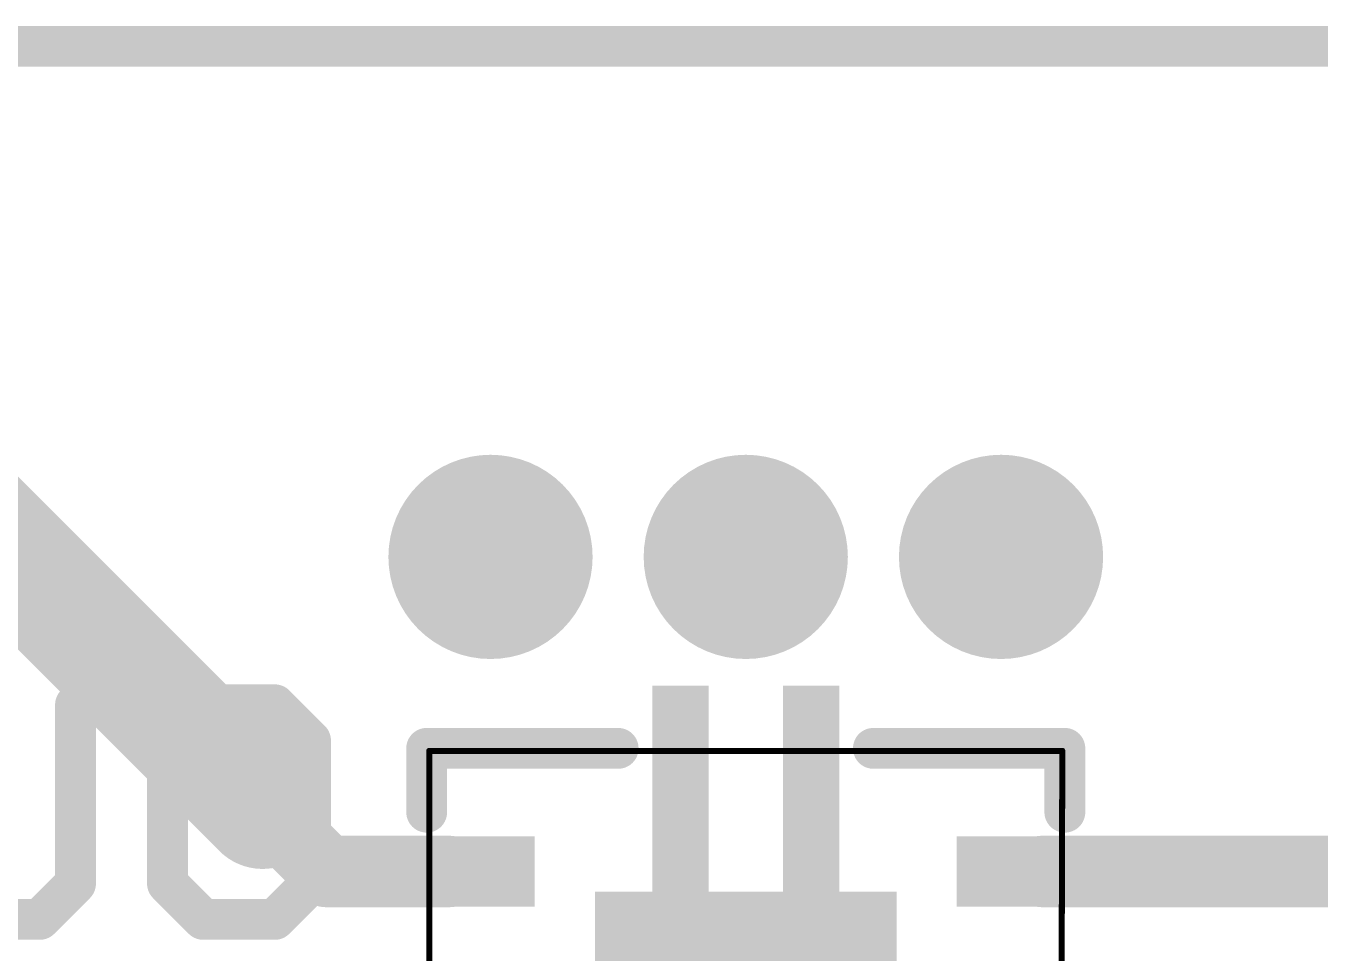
# Model space of a CAD drawing. Extents: x -19.1 to 20.4, y -11.4 to 20.4.
# Drawn here: x 6.58 to 13.02, y 15.81 to 20.42 of the extents above; entities that cross this region are included whole.
import ezdxf

# ---------------------------------------------------------------- set-up
doc = ezdxf.new("R2010")
doc.units = 0
for name, color, linetype in [('1', 12, 'CONTINUOUS'), ('16', 132, 'CONTINUOUS'), ('18', 110, 'CONTINUOUS'), ('20', 53, 'CONTINUOUS'), ('21', 41, 'CONTINUOUS'), ('22', 40, 'CONTINUOUS'), ('51', 53, 'CONTINUOUS')]:
    doc.layers.add(name, color=color, linetype=linetype)

# ---------------------------------------------------------------- blocks, each defined once
blk = doc.blocks.new('RECT')
blk.add_solid([(-0.5, -0.5), (0.5, -0.5), (-0.5, 0.5), (0.5, 0.5)])
blk = doc.blocks.new('ROUNDV')
at = {"const_width": 0.5}
blk.add_lwpolyline([(0, -0.25, 1), (0, 0.25, 1), (0, -0.25)], format="xyb", dxfattribs=at)

msp = doc.modelspace()

# ---------------------------------------------------------------- linework, layer by layer
at = {"layer": '1'}
for points, const_width in [([(0, 20.32), (20.32, 20.32)], 0.2032), ([(6.1913, 18.0975), (7.7563, 16.5325)], 0.6096), ([(7.7563, 16.5325), (8.0738, 16.215)], 0.3556), ([(8.0738, 16.215), (8.685, 16.215)], 0.3556), ([(11.635, 16.215), (13.97, 16.215)], 0.3556)]:
    msp.add_lwpolyline(points, dxfattribs=dict(at, const_width=const_width))
for points, const_width in [([(7.6485, 16.4247, 1), (7.8641, 16.6403)], 0.3048), ([(7.8192, 16.5954, 1), (7.6934, 16.4696)], 0.1778), ([(8.0738, 16.3039, 1), (8.0738, 16.1261)], 0.1778), ([(8.0109, 16.1521, 1), (8.1367, 16.2779)], 0.1778), ([(8.685, 16.1261, 1), (8.685, 16.3039)], 0.1778), ([(11.635, 16.3039, 1), (11.635, 16.1261)], 0.1778)]:
    msp.add_lwpolyline(points, format="xyb", dxfattribs=dict(at, const_width=const_width))
at = {"layer": '16', "const_width": 0.2032}
msp.add_lwpolyline([(0, 20.32), (20.32, 20.32)], dxfattribs=at)
at = {"layer": '20', "const_width": 0.2032}
msp.add_lwpolyline([(20.32, 20.32), (0, 20.32)], dxfattribs=at)
at = {"layer": '21', "const_width": 0.2032}
for points in [[(8.5725, 16.51), (8.5725, 16.8275)], [(8.5725, 16.8275), (9.525, 16.8275)], [(10.795, 16.8275), (11.7475, 16.8275)], [(11.7475, 16.8275), (11.7475, 16.51)]]:
    msp.add_lwpolyline(points, dxfattribs=at)
at = {"layer": '21', "const_width": 0.1016}
for points in [[(8.6233, 16.8275, 1), (8.5217, 16.8275)], [(8.5725, 16.8783, 1), (8.5725, 16.7767)], [(9.525, 16.7767, 1), (9.525, 16.8783)], [(10.795, 16.8783, 1), (10.795, 16.7767)], [(11.7983, 16.8275, 1), (11.6967, 16.8275)], [(11.7475, 16.7767, 1), (11.7475, 16.8783)], [(8.5217, 16.51, 1), (8.6233, 16.51)], [(11.6967, 16.51, 1), (11.7983, 16.51)]]:
    msp.add_lwpolyline(points, format="xyb", dxfattribs=at)
at = {"layer": '22', "const_width": 0.2032}
for points in [[(6.8253, 17.0443), (6.8253, 16.1546)], [(7.2829, 16.8664), (7.4608, 17.0443)], [(7.4608, 17.0443), (7.8168, 17.0443)], [(7.8168, 17.0443), (7.9947, 16.8664)], [(7.2829, 16.1546), (7.2829, 16.8664)], [(7.9947, 16.8664), (7.9947, 16.1546)], [(6.8253, 16.1546), (6.6474, 15.9766)], [(7.4608, 15.9766), (7.2829, 16.1546)], [(7.9947, 16.1546), (7.8168, 15.9766)], [(6.6474, 15.9766), (6.2914, 15.9766)], [(7.8168, 15.9766), (7.4608, 15.9766)]]:
    msp.add_lwpolyline(points, dxfattribs=at)
at = {"layer": '22', "const_width": 0.1016}
for points in [[(6.8761, 17.0443, 1), (6.7745, 17.0443)], [(7.4608, 17.0951, 1), (7.4608, 16.9935)], [(7.4968, 17.0084, 1), (7.4249, 17.0802)], [(7.8527, 17.0802, 1), (7.7808, 17.0084)], [(7.8168, 16.9935, 1), (7.8168, 17.0951)], [(7.3337, 16.8664, 1), (7.2321, 16.8664)], [(7.247, 16.9023, 1), (7.3188, 16.8304)], [(8.0455, 16.8664, 1), (7.9439, 16.8664)], [(7.9588, 16.8304, 1), (8.0306, 16.9023)], [(6.8612, 16.1186, 1), (6.7894, 16.1905)], [(7.3188, 16.1905, 1), (7.247, 16.1186)], [(8.0306, 16.1186, 1), (7.9588, 16.1905)], [(6.7745, 16.1546, 1), (6.8761, 16.1546)], [(7.2321, 16.1546, 1), (7.3337, 16.1546)], [(7.9439, 16.1546, 1), (8.0455, 16.1546)], [(6.6114, 16.0125, 1), (6.6833, 15.9407)], [(6.6474, 15.9258, 1), (6.6474, 16.0274)], [(7.4608, 16.0274, 1), (7.4608, 15.9258)], [(7.4249, 15.9407, 1), (7.4968, 16.0125)], [(7.7808, 16.0125, 1), (7.8527, 15.9407)], [(7.8168, 15.9258, 1), (7.8168, 16.0274)]]:
    msp.add_lwpolyline(points, format="xyb", dxfattribs=at)
at = {"layer": '51', "const_width": 0.03}
for points in [[(8.585, 13.665), (8.585, 16.815)], [(8.585, 16.815), (11.735, 16.815)], [(11.735, 16.815), (11.725, 13.665)]]:
    msp.add_lwpolyline(points, dxfattribs=at)
at = {"layer": '51', "const_width": 0.015}
for points in [[(8.5925, 16.815, 1), (8.5775, 16.815)], [(8.585, 16.8225, 1), (8.585, 16.8075)], [(11.7425, 16.815, 1), (11.7275, 16.815)], [(11.735, 16.8075, 1), (11.735, 16.8225)]]:
    msp.add_lwpolyline(points, format="xyb", dxfattribs=at)

# ---------------------------------------------------------------- block references
at = {"layer": '1'}
for p, xscale, yscale, rotation in [((9.835, 16.6275), 1.025, 0.28, 270), ((10.485, 16.6275), 1.025, 0.28, 270), ((8.685, 16.215), 0.85, 0.35, 180), ((11.635, 16.215), 0.85, 0.35, 180), ((10.16, 15.24), 1.5, 1.75, 180)]:
    msp.add_blockref('RECT', p, dxfattribs=dict(at, xscale=xscale, yscale=yscale, rotation=rotation))
at = {"layer": '18', "xscale": 1.016, "yscale": 1.016}
for p in [(8.89, 17.78), (8.89, 17.78), (10.16, 17.78), (10.16, 17.78), (11.43, 17.78), (11.43, 17.78)]:
    msp.add_blockref('ROUNDV', p, dxfattribs=at)

doc.saveas('drawing.dxf')
